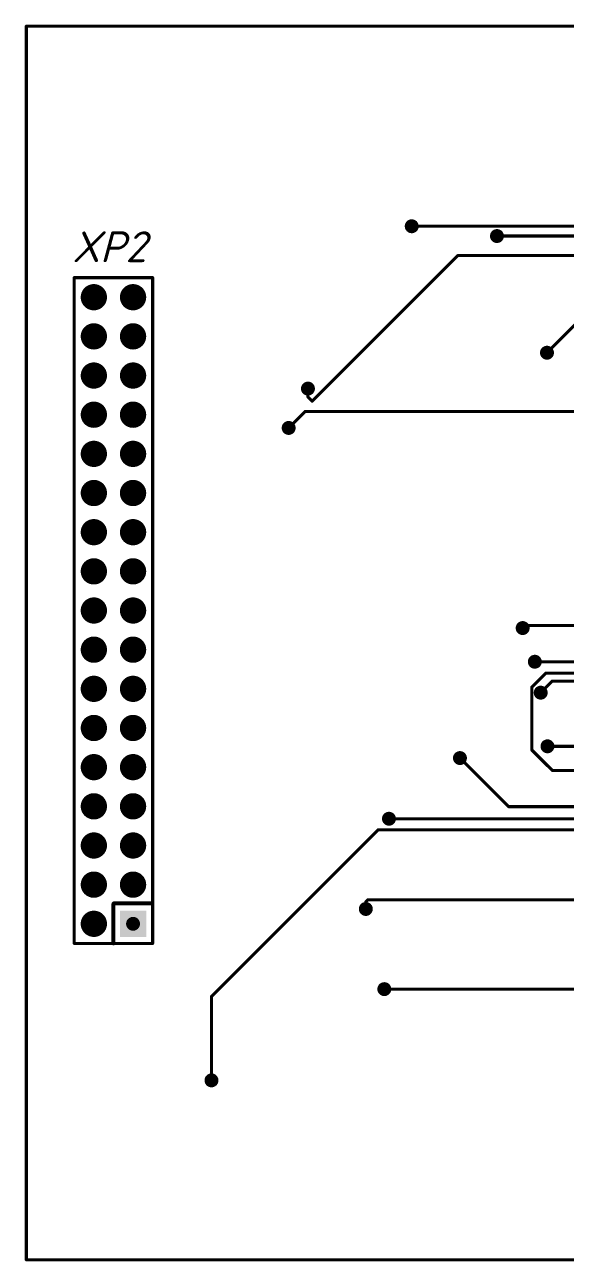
# Model space of a CAD drawing. Header units: millimetres. Extents: x 72 to 295, y 82 to 163.
# Drawn here: x 194.3 to 229.3, y 82.3 to 162.5 of the extents above; entities that cross this region are included whole.
import ezdxf

# ---------------------------------------------------------------- set-up
doc = ezdxf.new("R2010")
doc.units = ezdxf.units.MM
for name, color, linetype in [('BottomLayer', 5, 'Continuous'), ('BottomOverlay', 54, 'Continuous'), ('BottomSolder', 6, 'Continuous'), ('PadHoleLayer', 156, 'Continuous'), ('TopLayer', 1, 'Continuous')]:
    doc.layers.add(name, color=color, linetype=linetype)
doc.styles.get("Standard").update_dxf_attribs({"font": 'isocpeui.ttf'})

# ---------------------------------------------------------------- blocks, each defined once
blk = doc.blocks.new('C_________B_87')
at = {"layer": 'BottomLayer', "const_width": 0.75}
for points in [[(3.335, 19.575, 1), (4.085, 19.575, 1)], [(3.335, 17.035, 1), (4.085, 17.035, 1)], [(5.875, 17.035, 1), (6.625, 17.035, 1)], [(3.335, 14.495, 1), (4.085, 14.495, 1)], [(5.875, 14.495, 1), (6.625, 14.495, 1)], [(3.335, 11.955, 1), (4.085, 11.955, 1)], [(5.875, 11.955, 1), (6.625, 11.955, 1)], [(3.335, 9.415, 1), (4.085, 9.415, 1)], [(5.875, 9.415, 1), (6.625, 9.415, 1)], [(3.335, 6.875, 1), (4.085, 6.875, 1)], [(5.875, 6.875, 1), (6.625, 6.875, 1)], [(3.335, 4.335, 1), (4.085, 4.335, 1)], [(5.875, 4.335, 1), (6.625, 4.335, 1)], [(3.335, 1.795, 1), (4.085, 1.795, 1)], [(5.875, 1.795, 1), (6.625, 1.795, 1)], [(3.335, -0.745, 1), (4.085, -0.745, 1)], [(5.875, -0.745, 1), (6.625, -0.745, 1)], [(3.335, -3.285, 1), (4.085, -3.285, 1)], [(5.875, -3.285, 1), (6.625, -3.285, 1)], [(3.335, -5.825, 1), (4.085, -5.825, 1)], [(5.875, -5.825, 1), (6.625, -5.825, 1)], [(3.335, -8.365, 1), (4.085, -8.365, 1)], [(5.875, -8.365, 1), (6.625, -8.365, 1)], [(3.335, -10.905, 1), (4.085, -10.905, 1)], [(5.875, -10.905, 1), (6.625, -10.905, 1)], [(3.335, -13.445, 1), (4.085, -13.445, 1)], [(5.875, -13.445, 1), (6.625, -13.445, 1)], [(3.335, -15.985, 1), (4.085, -15.985, 1)], [(5.875, -15.985, 1), (6.625, -15.985, 1)], [(3.335, -18.525, 1), (4.085, -18.525, 1)], [(5.875, -18.525, 1), (6.625, -18.525, 1)], [(3.335, -21.065, 1), (4.085, -21.065, 1)], [(5.875, -21.065, 1), (6.625, -21.065, 1)]]:
    blk.add_lwpolyline(points, format="xyb", close=True, dxfattribs=at)
at = {"layer": 'BottomLayer'}
blk.add_solid([(5.5, 20.325), (5.5, 18.825), (7, 20.325), (7, 18.825)], dxfattribs=at)
at = {"layer": 'BottomOverlay'}
for points, const_width in [([(2.44, 20.845), (2.44, -22.335)], 0.2), ([(7.52, 20.845), (2.44, 20.845)], 0.2), ([(4.98, 20.845), (4.98, 18.27)], 0.254), ([(7.52, 20.845), (7.52, -22.335)], 0.2), ([(5, 18.25), (4.98, 18.27)], 0.254), ([(7.5, 18.25), (5, 18.25)], 0.254), ([(7.52, -22.335), (2.44, -22.335)], 0.2)]:
    blk.add_lwpolyline(points, dxfattribs=dict(at, const_width=const_width))
for points, const_width in [([(2.39, 20.845, 1), (2.49, 20.845, 1)], 0.1), ([(2.39, 20.845, 1), (2.49, 20.845, 1)], 0.1), ([(4.917, 20.845, 1), (5.044, 20.845, 1)], 0.127), ([(7.47, 20.845, 1), (7.57, 20.845, 1)], 0.1), ([(7.47, 20.845, 1), (7.57, 20.845, 1)], 0.1), ([(4.917, 18.27, 1), (5.044, 18.27, 1)], 0.127), ([(4.917, 18.27, 1), (5.044, 18.27, 1)], 0.127), ([(4.936, 18.25, 1), (5.063, 18.25, 1)], 0.127), ([(4.936, 18.25, 1), (5.063, 18.25, 1)], 0.127), ([(7.437, 18.25, 1), (7.564, 18.25, 1)], 0.127), ([(2.39, -22.335, 1), (2.49, -22.335, 1)], 0.1), ([(2.39, -22.335, 1), (2.49, -22.335, 1)], 0.1), ([(7.47, -22.335, 1), (7.57, -22.335, 1)], 0.1), ([(7.47, -22.335, 1), (7.57, -22.335, 1)], 0.1)]:
    blk.add_lwpolyline(points, format="xyb", close=True, dxfattribs=dict(at, const_width=const_width))
at = {"layer": 'BottomSolder', "const_width": 0.852}
for points in [[(3.284, 19.575, 1), (4.136, 19.575, 1)], [(3.284, 17.035, 1), (4.136, 17.035, 1)], [(5.824, 17.035, 1), (6.676, 17.035, 1)], [(3.284, 14.495, 1), (4.136, 14.495, 1)], [(5.824, 14.495, 1), (6.676, 14.495, 1)], [(3.284, 11.955, 1), (4.136, 11.955, 1)], [(5.824, 11.955, 1), (6.676, 11.955, 1)], [(3.284, 9.415, 1), (4.136, 9.415, 1)], [(5.824, 9.415, 1), (6.676, 9.415, 1)], [(3.284, 6.875, 1), (4.136, 6.875, 1)], [(5.824, 6.875, 1), (6.676, 6.875, 1)], [(3.284, 4.335, 1), (4.136, 4.335, 1)], [(5.824, 4.335, 1), (6.676, 4.335, 1)], [(3.284, 1.795, 1), (4.136, 1.795, 1)], [(5.824, 1.795, 1), (6.676, 1.795, 1)], [(3.284, -0.745, 1), (4.136, -0.745, 1)], [(5.824, -0.745, 1), (6.676, -0.745, 1)], [(3.284, -3.285, 1), (4.136, -3.285, 1)], [(5.824, -3.285, 1), (6.676, -3.285, 1)], [(3.284, -5.825, 1), (4.136, -5.825, 1)], [(5.824, -5.825, 1), (6.676, -5.825, 1)], [(3.284, -8.365, 1), (4.136, -8.365, 1)], [(5.824, -8.365, 1), (6.676, -8.365, 1)], [(3.284, -10.905, 1), (4.136, -10.905, 1)], [(5.824, -10.905, 1), (6.676, -10.905, 1)], [(3.284, -13.445, 1), (4.136, -13.445, 1)], [(5.824, -13.445, 1), (6.676, -13.445, 1)], [(3.284, -15.985, 1), (4.136, -15.985, 1)], [(5.824, -15.985, 1), (6.676, -15.985, 1)], [(3.284, -18.525, 1), (4.136, -18.525, 1)], [(5.824, -18.525, 1), (6.676, -18.525, 1)], [(3.284, -21.065, 1), (4.136, -21.065, 1)], [(5.824, -21.065, 1), (6.676, -21.065, 1)]]:
    blk.add_lwpolyline(points, format="xyb", close=True, dxfattribs=at)
at = {"layer": 'BottomSolder'}
blk.add_solid([(5.398, 20.427), (5.398, 18.723), (7.102, 20.427), (7.102, 18.723)], dxfattribs=at)
at = {"layer": 'PadHoleLayer', "const_width": 0.45}
for points in [[(3.485, 19.575, 1), (3.935, 19.575, 1)], [(6.025, 19.575, 1), (6.475, 19.575, 1)], [(3.485, 17.035, 1), (3.935, 17.035, 1)], [(6.025, 17.035, 1), (6.475, 17.035, 1)], [(3.485, 14.495, 1), (3.935, 14.495, 1)], [(6.025, 14.495, 1), (6.475, 14.495, 1)], [(3.485, 11.955, 1), (3.935, 11.955, 1)], [(6.025, 11.955, 1), (6.475, 11.955, 1)], [(3.485, 9.415, 1), (3.935, 9.415, 1)], [(6.025, 9.415, 1), (6.475, 9.415, 1)], [(3.485, 6.875, 1), (3.935, 6.875, 1)], [(6.025, 6.875, 1), (6.475, 6.875, 1)], [(3.485, 4.335, 1), (3.935, 4.335, 1)], [(6.025, 4.335, 1), (6.475, 4.335, 1)], [(3.485, 1.795, 1), (3.935, 1.795, 1)], [(6.025, 1.795, 1), (6.475, 1.795, 1)], [(3.485, -0.745, 1), (3.935, -0.745, 1)], [(6.025, -0.745, 1), (6.475, -0.745, 1)], [(3.485, -3.285, 1), (3.935, -3.285, 1)], [(6.025, -3.285, 1), (6.475, -3.285, 1)], [(3.485, -5.825, 1), (3.935, -5.825, 1)], [(6.025, -5.825, 1), (6.475, -5.825, 1)], [(3.485, -8.365, 1), (3.935, -8.365, 1)], [(6.025, -8.365, 1), (6.475, -8.365, 1)], [(3.485, -10.905, 1), (3.935, -10.905, 1)], [(6.025, -10.905, 1), (6.475, -10.905, 1)], [(3.485, -13.445, 1), (3.935, -13.445, 1)], [(6.025, -13.445, 1), (6.475, -13.445, 1)], [(3.485, -15.985, 1), (3.935, -15.985, 1)], [(6.025, -15.985, 1), (6.475, -15.985, 1)], [(3.485, -18.525, 1), (3.935, -18.525, 1)], [(6.025, -18.525, 1), (6.475, -18.525, 1)], [(3.485, -21.065, 1), (3.935, -21.065, 1)], [(6.025, -21.065, 1), (6.475, -21.065, 1)]]:
    blk.add_lwpolyline(points, format="xyb", close=True, dxfattribs=at)
at = {"layer": 'TopLayer', "const_width": 0.75}
for points in [[(3.335, 19.575, 1), (4.085, 19.575, 1)], [(3.335, 17.035, 1), (4.085, 17.035, 1)], [(5.875, 17.035, 1), (6.625, 17.035, 1)], [(3.335, 14.495, 1), (4.085, 14.495, 1)], [(5.875, 14.495, 1), (6.625, 14.495, 1)], [(3.335, 11.955, 1), (4.085, 11.955, 1)], [(5.875, 11.955, 1), (6.625, 11.955, 1)], [(3.335, 9.415, 1), (4.085, 9.415, 1)], [(5.875, 9.415, 1), (6.625, 9.415, 1)], [(3.335, 6.875, 1), (4.085, 6.875, 1)], [(5.875, 6.875, 1), (6.625, 6.875, 1)], [(3.335, 4.335, 1), (4.085, 4.335, 1)], [(5.875, 4.335, 1), (6.625, 4.335, 1)], [(3.335, 1.795, 1), (4.085, 1.795, 1)], [(5.875, 1.795, 1), (6.625, 1.795, 1)], [(3.335, -0.745, 1), (4.085, -0.745, 1)], [(5.875, -0.745, 1), (6.625, -0.745, 1)], [(3.335, -3.285, 1), (4.085, -3.285, 1)], [(5.875, -3.285, 1), (6.625, -3.285, 1)], [(3.335, -5.825, 1), (4.085, -5.825, 1)], [(5.875, -5.825, 1), (6.625, -5.825, 1)], [(3.335, -8.365, 1), (4.085, -8.365, 1)], [(5.875, -8.365, 1), (6.625, -8.365, 1)], [(3.335, -10.905, 1), (4.085, -10.905, 1)], [(5.875, -10.905, 1), (6.625, -10.905, 1)], [(3.335, -13.445, 1), (4.085, -13.445, 1)], [(5.875, -13.445, 1), (6.625, -13.445, 1)], [(3.335, -15.985, 1), (4.085, -15.985, 1)], [(5.875, -15.985, 1), (6.625, -15.985, 1)], [(3.335, -18.525, 1), (4.085, -18.525, 1)], [(5.875, -18.525, 1), (6.625, -18.525, 1)], [(3.335, -21.065, 1), (4.085, -21.065, 1)], [(5.875, -21.065, 1), (6.625, -21.065, 1)]]:
    blk.add_lwpolyline(points, format="xyb", close=True, dxfattribs=at)
at = {"layer": 'TopLayer'}
blk.add_solid([(5.5, 20.325), (5.5, 18.825), (7, 20.325), (7, 18.825)], dxfattribs=at)

msp = doc.modelspace()

# ---------------------------------------------------------------- linework, layer by layer
at = {"color": 7, "const_width": 0.2}
for points in [[(294.403, 162.433), (194.403, 162.433)], [(194.403, 82.433), (194.403, 162.433)], [(236.347, 149.463), (219.38, 149.463)], [(240.553, 148.828), (224.903, 148.828)], [(222.367, 147.558), (212.928, 138.119)], [(239.776, 147.558), (222.367, 147.558)], [(233.782, 146.897), (228.143, 141.259)], [(212.653, 138.394), (212.653, 138.933)], [(212.928, 138.119), (212.653, 138.394)], [(212.471, 137.449), (211.404, 136.382)], [(232.791, 137.449), (212.471, 137.449)], [(226.738, 123.573), (226.568, 123.402)], [(231.584, 123.573), (226.738, 123.573)], [(278.409, 121.218), (227.355, 121.218)], [(228.067, 120.481), (227.161, 119.576)], [(280.238, 120.481), (228.067, 120.481)], [(227.161, 115.494), (227.161, 119.576)], [(228.484, 119.959), (227.736, 119.211)], [(283.434, 119.959), (228.484, 119.959)], [(228.498, 114.157), (227.161, 115.494)], [(273.279, 115.733), (228.174, 115.733)], [(225.652, 111.82), (222.503, 114.969)], [(233.985, 114.157), (228.498, 114.157)], [(230.803, 111.82), (225.652, 111.82)], [(240.411, 111.033), (217.903, 111.033)], [(217.212, 110.321), (206.403, 99.512)], [(240.005, 110.321), (217.212, 110.321)], [(216.535, 105.775), (216.403, 105.643)], [(237.229, 105.775), (216.535, 105.775)], [(216.403, 105.183), (216.403, 105.643)], [(206.403, 94.065), (206.403, 99.512)], [(240.55, 99.984), (217.603, 99.984)], [(294.403, 82.433), (194.403, 82.433)]]:
    msp.add_lwpolyline(points, dxfattribs=at)
at = {"color": 7}
for points, const_width in [([(194.453, 162.433, -1), (194.353, 162.433, -1)], 0.1), ([(194.453, 162.433, -1), (194.353, 162.433, -1)], 0.1), ([(219.606, 149.463, -1), (219.154, 149.463, -1)], 0.452), ([(219.555, 149.463, -1), (219.205, 149.463, -1)], 0.35), ([(219.455, 149.463, -1), (219.305, 149.463, -1)], 0.15), ([(219.43, 149.463, -1), (219.33, 149.463, -1)], 0.1), ([(225.129, 148.828, -1), (224.677, 148.828, -1)], 0.452), ([(225.078, 148.828, -1), (224.728, 148.828, -1)], 0.35), ([(224.978, 148.828, -1), (224.828, 148.828, -1)], 0.15), ([(224.953, 148.828, -1), (224.853, 148.828, -1)], 0.1), ([(222.417, 147.558, -1), (222.317, 147.558, -1)], 0.1), ([(222.417, 147.558, -1), (222.317, 147.558, -1)], 0.1), ([(228.369, 141.259, -1), (227.917, 141.259, -1)], 0.452), ([(228.318, 141.259, -1), (227.968, 141.259, -1)], 0.35), ([(228.218, 141.259, -1), (228.068, 141.259, -1)], 0.15), ([(228.193, 141.259, -1), (228.093, 141.259, -1)], 0.1), ([(212.879, 138.933, -1), (212.427, 138.933, -1)], 0.452), ([(212.828, 138.933, -1), (212.478, 138.933, -1)], 0.35), ([(212.728, 138.933, -1), (212.578, 138.933, -1)], 0.15), ([(212.703, 138.933, -1), (212.603, 138.933, -1)], 0.1), ([(212.703, 138.394, -1), (212.603, 138.394, -1)], 0.1), ([(212.703, 138.394, -1), (212.603, 138.394, -1)], 0.1), ([(212.978, 138.119, -1), (212.878, 138.119, -1)], 0.1), ([(212.978, 138.119, -1), (212.878, 138.119, -1)], 0.1), ([(212.521, 137.449, -1), (212.421, 137.449, -1)], 0.1), ([(212.521, 137.449, -1), (212.421, 137.449, -1)], 0.1), ([(211.63, 136.382, -1), (211.178, 136.382, -1)], 0.452), ([(211.579, 136.382, -1), (211.229, 136.382, -1)], 0.35), ([(211.479, 136.382, -1), (211.329, 136.382, -1)], 0.15), ([(211.454, 136.382, -1), (211.354, 136.382, -1)], 0.1), ([(226.794, 123.402, -1), (226.342, 123.402, -1)], 0.452), ([(226.743, 123.402, -1), (226.393, 123.402, -1)], 0.35), ([(226.643, 123.402, -1), (226.493, 123.402, -1)], 0.15), ([(226.788, 123.573, -1), (226.688, 123.573, -1)], 0.1), ([(226.788, 123.573, -1), (226.688, 123.573, -1)], 0.1), ([(226.618, 123.402, -1), (226.518, 123.402, -1)], 0.1), ([(227.581, 121.218, -1), (227.13, 121.218, -1)], 0.452), ([(227.53, 121.218, -1), (227.18, 121.218, -1)], 0.35), ([(227.43, 121.218, -1), (227.28, 121.218, -1)], 0.15), ([(227.405, 121.218, -1), (227.305, 121.218, -1)], 0.1), ([(228.117, 120.481, -1), (228.017, 120.481, -1)], 0.1), ([(228.117, 120.481, -1), (228.017, 120.481, -1)], 0.1), ([(227.211, 119.576, -1), (227.111, 119.576, -1)], 0.1), ([(227.211, 119.576, -1), (227.111, 119.576, -1)], 0.1), ([(227.962, 119.211, -1), (227.511, 119.211, -1)], 0.452), ([(227.911, 119.211, -1), (227.561, 119.211, -1)], 0.35), ([(228.534, 119.959, -1), (228.434, 119.959, -1)], 0.1), ([(228.534, 119.959, -1), (228.434, 119.959, -1)], 0.1), ([(227.811, 119.211, -1), (227.661, 119.211, -1)], 0.15), ([(227.786, 119.211, -1), (227.686, 119.211, -1)], 0.1), ([(227.211, 115.494, -1), (227.111, 115.494, -1)], 0.1), ([(227.211, 115.494, -1), (227.111, 115.494, -1)], 0.1), ([(228.4, 115.733, -1), (227.949, 115.733, -1)], 0.452), ([(228.349, 115.733, -1), (227.999, 115.733, -1)], 0.35), ([(228.249, 115.733, -1), (228.099, 115.733, -1)], 0.15), ([(228.224, 115.733, -1), (228.124, 115.733, -1)], 0.1), ([(222.729, 114.969, -1), (222.277, 114.969, -1)], 0.452), ([(222.678, 114.969, -1), (222.328, 114.969, -1)], 0.35), ([(222.578, 114.969, -1), (222.428, 114.969, -1)], 0.15), ([(222.553, 114.969, -1), (222.453, 114.969, -1)], 0.1), ([(228.548, 114.157, -1), (228.448, 114.157, -1)], 0.1), ([(228.548, 114.157, -1), (228.448, 114.157, -1)], 0.1), ([(218.129, 111.033, -1), (217.677, 111.033, -1)], 0.452), ([(225.702, 111.82, -1), (225.602, 111.82, -1)], 0.1), ([(225.702, 111.82, -1), (225.602, 111.82, -1)], 0.1), ([(218.078, 111.033, -1), (217.728, 111.033, -1)], 0.35), ([(217.978, 111.033, -1), (217.828, 111.033, -1)], 0.15), ([(217.953, 111.033, -1), (217.853, 111.033, -1)], 0.1), ([(217.262, 110.321, -1), (217.162, 110.321, -1)], 0.1), ([(217.262, 110.321, -1), (217.162, 110.321, -1)], 0.1), ([(216.585, 105.775, -1), (216.485, 105.775, -1)], 0.1), ([(216.585, 105.775, -1), (216.485, 105.775, -1)], 0.1), ([(216.629, 105.183, -1), (216.177, 105.183, -1)], 0.452), ([(216.578, 105.183, -1), (216.228, 105.183, -1)], 0.35), ([(216.478, 105.183, -1), (216.328, 105.183, -1)], 0.15), ([(216.453, 105.643, -1), (216.353, 105.643, -1)], 0.1), ([(216.453, 105.643, -1), (216.353, 105.643, -1)], 0.1), ([(216.453, 105.183, -1), (216.353, 105.183, -1)], 0.1), ([(217.829, 99.984, -1), (217.377, 99.984, -1)], 0.452), ([(217.778, 99.984, -1), (217.428, 99.984, -1)], 0.35), ([(206.453, 99.512, -1), (206.353, 99.512, -1)], 0.1), ([(206.453, 99.512, -1), (206.353, 99.512, -1)], 0.1), ([(217.678, 99.984, -1), (217.528, 99.984, -1)], 0.15), ([(217.653, 99.984, -1), (217.553, 99.984, -1)], 0.1), ([(206.629, 94.065, -1), (206.177, 94.065, -1)], 0.452), ([(206.578, 94.065, -1), (206.228, 94.065, -1)], 0.35), ([(206.478, 94.065, -1), (206.328, 94.065, -1)], 0.15), ([(206.453, 94.065, -1), (206.353, 94.065, -1)], 0.1), ([(194.453, 82.433, -1), (194.353, 82.433, -1)], 0.1), ([(194.453, 82.433, -1), (194.353, 82.433, -1)], 0.1)]:
    msp.add_lwpolyline(points, format="xyb", close=True, dxfattribs=dict(at, const_width=const_width))

# ---------------------------------------------------------------- block references
at = {"color": 7, "xscale": -1, "rotation": 180}
msp.add_blockref('C_________B_87', (195.071, 123.795), dxfattribs=at)

# ---------------------------------------------------------------- texts
at = {"color": 7}
msp.add_text('XP2', height=2, dxfattribs=at).set_placement((197.37, 147.133))

doc.saveas('drawing.dxf')
